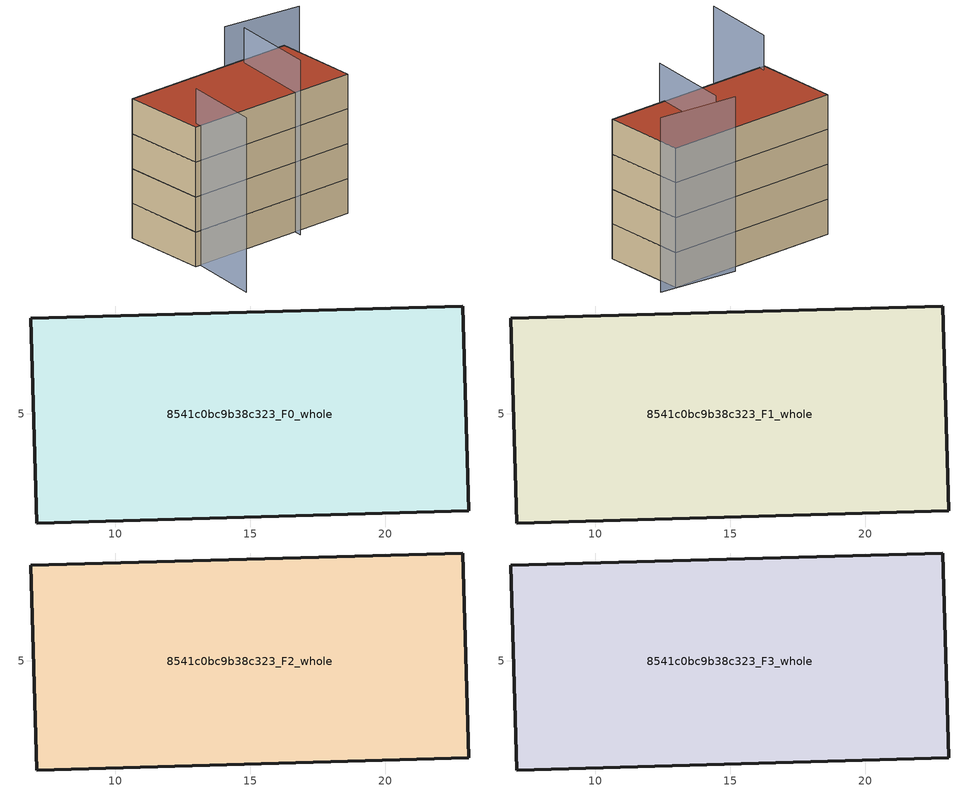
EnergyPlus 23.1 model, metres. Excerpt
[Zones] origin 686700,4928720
8541c0bc9b38c323_F0_whole
 floor ground (EU_floor_Construction): 23.09,1.42 22.88,9 6.88,8.54 7.09,0.96 z0
 wall outside (EU_wall_Construction): 6.88,8.54 22.88,9 23.09,1.42 7.09,0.96 6.88,8.54 z0:3
8541c0bc9b38c323_F1_whole
 floor to 8541c0bc9b38c323_F0_whole (EU_floor_Construction): 23.09,1.42 22.88,9 6.88,8.54 7.09,0.96 z3
 wall outside (EU_wall_Construction): 6.88,8.54 22.88,9 23.09,1.42 7.09,0.96 6.88,8.54 z3:6
8541c0bc9b38c323_F2_whole
 floor to 8541c0bc9b38c323_F1_whole (EU_floor_Construction): 23.09,1.42 22.88,9 6.88,8.54 7.09,0.96 z6
 wall outside (EU_wall_Construction): 6.88,8.54 22.88,9 23.09,1.42 7.09,0.96 6.88,8.54 z6:9
8541c0bc9b38c323_F3_whole
 floor to 8541c0bc9b38c323_F2_whole (EU_floor_Construction): 23.09,1.42 22.88,9 6.88,8.54 7.09,0.96 z9
 wall outside (EU_wall_Construction): 6.88,8.54 22.88,9 23.09,1.42 7.09,0.96 6.88,8.54 z9:12
 roof outside (EU_roof_Construction): 22.88,9 23.09,1.42 7.09,0.96 6.88,8.54 z12
shading: 6.97,-5.41 7.64,1.55 / 17.51,0.59 18.26,8.38 / 24.34,8.93 17.18,9.49 z0:15
[Building]
EU S2 Campaign: North Axis=0; Terrain=City; Solar Distribution=FullExterior
[Site:Location]
Bologna: Latitude=44.5; Longitude=11.25; Time Zone=1; Elevation=37
[SizingPeriod:WeatherFileDays]
AnnualSizingPeriod: Begin Month=1; Begin Day of Month=1; End Month=12; End Day of Month=31; Day of Week for Start Day=Monday; Use Weather File Daylight Saving Period=No; Use Weather File Rain and Snow Indicators=No
[MATERIAL]
EU_InternalMass_Material: Roughness=MediumRough; Thickness=0.1; Conductivity=1; Density=1800; Specific Heat=900; Thermal Absorptance=0.9; Solar Absorptance=0.7; Visible Absorptance=0.7
[MATERIAL:NOMASS] Roughness=MediumRough; Thermal Absorptance=0.9; Solar Absorptance=0.7; Visible Absorptance=0.7
Name | Thermal Resistance
EU_wall_NoMass | 0.937881
EU_roof_NoMass | 0.548572
EU_floor_NoMass | 0.71348
[CONSTRUCTION]
EU_wall_Construction: EU_wall_NoMass
EU_roof_Construction: EU_roof_NoMass
EU_floor_Construction: EU_floor_NoMass
EU_InternalMass_Construction: EU_InternalMass_Material
[ZONE] Type=1; Multiplier=1; Ceiling Height=autocalculate; Floor Area=autocalculate; Part of Total Floor Area=Yes
Name | Volume
8541c0bc9b38c323_F0_whole | 364.321
8541c0bc9b38c323_F1_whole; 8541c0bc9b38c323_F2_whole; 8541c0bc9b38c323_F3_whole | 364.32
[INTERNALMASS] Construction=EU_InternalMass_Construction; Surface Area=121.44
Name | Zone or ZoneList
8541c0bc9b38c323_F0_whole_EU_InternalMass | 8541c0bc9b38c323_F0_whole
8541c0bc9b38c323_F1_whole_EU_InternalMass | 8541c0bc9b38c323_F1_whole
8541c0bc9b38c323_F2_whole_EU_InternalMass | 8541c0bc9b38c323_F2_whole
8541c0bc9b38c323_F3_whole_EU_InternalMass | 8541c0bc9b38c323_F3_whole
[OTHEREQUIPMENT] Fuel Type=Electricity; Design Level Calculation Method=Watts/Area; Power per Zone Floor Area=1; Fraction Latent=0; Fraction Radiant=0; Fraction Lost=0; Carbon Dioxide Generation Rate=0; EndUse Subcategory=EU_Step8_InternalGains
Name | Zone or ZoneList or Space or SpaceList | Schedule
EU_Step8_InternalGain_8541c0bc9b38c323_F0_whole_f000 | 8541c0bc9b38c323_F0_whole | EU_Step8_GainSchedule_8541c0bc9b38c323_F0_whole_f000
EU_Step8_InternalGain_8541c0bc9b38c323_F1_whole_f000 | 8541c0bc9b38c323_F1_whole | EU_Step8_GainSchedule_8541c0bc9b38c323_F1_whole_f000
EU_Step8_InternalGain_8541c0bc9b38c323_F2_whole_f000 | 8541c0bc9b38c323_F2_whole | EU_Step8_GainSchedule_8541c0bc9b38c323_F2_whole_f000
EU_Step8_InternalGain_8541c0bc9b38c323_F3_whole_f000 | 8541c0bc9b38c323_F3_whole | EU_Step8_GainSchedule_8541c0bc9b38c323_F3_whole_f000
[ZONEVENTILATION:DESIGNFLOWRATE] Schedule=EU_AlwaysOn; Design Flow Rate Calculation Method=AirChanges/Hour; Air Changes per Hour=0.687892; Ventilation Type=Natural; Fan Pressure Rise=0; Fan Total Efficiency=1; Constant Term Coefficient=1; Temperature Term Coefficient=0; Velocity Term Coefficient=0; Velocity Squared Term Coefficient=0; Minimum Indoor Temperature=-100; Maximum Indoor Temperature=100; Delta Temperature=-100; Minimum Outdoor Temperature=-100; Maximum Outdoor Temperature=100; Maximum Wind Speed=40
Name | Zone or ZoneList or Space or SpaceList
EU_ConstantAir_8541c0bc9b38c323_F0_whole | 8541c0bc9b38c323_F0_whole
EU_ConstantAir_8541c0bc9b38c323_F1_whole | 8541c0bc9b38c323_F1_whole
EU_ConstantAir_8541c0bc9b38c323_F2_whole | 8541c0bc9b38c323_F2_whole
EU_ConstantAir_8541c0bc9b38c323_F3_whole | 8541c0bc9b38c323_F3_whole
[HVACTEMPLATE:THERMOSTAT] Constant Heating Setpoint=20; Constant Cooling Setpoint=50
EU_HeatOnly_8541c0bc9b38c323_F0_whole; EU_HeatOnly_8541c0bc9b38c323_F1_whole; EU_HeatOnly_8541c0bc9b38c323_F2_whole; EU_HeatOnly_8541c0bc9b38c323_F3_whole
[HVACTEMPLATE:ZONE:IDEALLOADSAIRSYSTEM] System Availability Schedule=EU_AlwaysOn; Maximum Heating Supply Air Temperature=50; Minimum Cooling Supply Air Temperature=13; Maximum Heating Supply Air Humidity Ratio=0.0156; Minimum Cooling Supply Air Humidity Ratio=0.0077; Heating Limit=NoLimit; Cooling Limit=NoLimit; Heating Availability Schedule=EU_AlwaysOn; Cooling Availability Schedule=EU_CoolingOff; Dehumidification Control Type=ConstantSensibleHeatRatio; Cooling Sensible Heat Ratio=0.7; Dehumidification Setpoint=60; Humidification Control Type=None; Humidification Setpoint=30; Outdoor Air Method=None; Outdoor Air Flow Rate per Person=0.00944; Outdoor Air Flow Rate per Zone Floor Area=0; Outdoor Air Flow Rate per Zone=0; Demand Controlled Ventilation Type=None; Outdoor Air Economizer Type=NoEconomizer; Heat Recovery Type=None; Sensible Heat Recovery Effectiveness=0.7; Latent Heat Recovery Effectiveness=0.65
Name | Template Thermostat
8541c0bc9b38c323_F0_whole | EU_HeatOnly_8541c0bc9b38c323_F0_whole
8541c0bc9b38c323_F1_whole | EU_HeatOnly_8541c0bc9b38c323_F1_whole
8541c0bc9b38c323_F2_whole | EU_HeatOnly_8541c0bc9b38c323_F2_whole
8541c0bc9b38c323_F3_whole | EU_HeatOnly_8541c0bc9b38c323_F3_whole
[SIZING:ZONE] Zone Cooling Design Supply Air Temperature Input Method=SupplyAirTemperature; Zone Cooling Design Supply Air Temperature=13; Zone Heating Design Supply Air Temperature Input Method=SupplyAirTemperature; Zone Heating Design Supply Air Temperature=50; Zone Cooling Design Supply Air Humidity Ratio=0.008; Zone Heating Design Supply Air Humidity Ratio=0.008; Cooling Design Air Flow Method=DesignDay; Cooling Design Air Flow Rate=0; Cooling Minimum Air Flow per Zone Floor Area=0.000762; Cooling Minimum Air Flow=0; Cooling Minimum Air Flow Fraction=0.2; Heating Design Air Flow Method=DesignDay; Heating Design Air Flow Rate=0; Heating Maximum Air Flow per Zone Floor Area=0.002032; Heating Maximum Air Flow=0.141576; Heating Maximum Air Flow Fraction=0.3; Account for Dedicated Outdoor Air System=No; Dedicated Outdoor Air System Control Strategy=NeutralSupplyAir; Dedicated Outdoor Air Low Setpoint Temperature for Design=autosize; Dedicated Outdoor Air High Setpoint Temperature for Design=autosize; Zone Load Sizing Method=Sensible Load Only No Latent Load; Zone Latent Cooling Design Supply Air Humidity Ratio Input Method=HumidityRatioDifference; Zone Cooling Design Supply Air Humidity Ratio Difference=0.005; Zone Latent Heating Design Supply Air Humidity Ratio Input Method=HumidityRatioDifference; Zone Humidification Design Supply Air Humidity Ratio Difference=0.005
8541c0bc9b38c323_F0_whole; 8541c0bc9b38c323_F1_whole; 8541c0bc9b38c323_F2_whole; 8541c0bc9b38c323_F3_whole
[SCHEDULE:CONSTANT]
Name | Hourly Value
EU_AlwaysOn | 1
EU_CoolingOff | 0
[SCHEDULE:FILE] Column Number=1; Rows to Skip at Top=0; Number of Hours of Data=8760; Column Separator=Comma; Interpolate to Timestep=No; Minutes per Item=60; Adjust Schedule for Daylight Savings=Yes
Name | File
EU_Step8_GainSchedule_8541c0bc9b38c323_F0_whole_f000 | ../../schedules/8541c0bc9b38c323/8541c0bc9b38c323_F0_whole_f000_gain.csv
EU_Step8_GainSchedule_8541c0bc9b38c323_F1_whole_f000 | ../../schedules/8541c0bc9b38c323/8541c0bc9b38c323_F1_whole_f000_gain.csv
EU_Step8_GainSchedule_8541c0bc9b38c323_F2_whole_f000 | ../../schedules/8541c0bc9b38c323/8541c0bc9b38c323_F2_whole_f000_gain.csv
EU_Step8_GainSchedule_8541c0bc9b38c323_F3_whole_f000 | ../../schedules/8541c0bc9b38c323/8541c0bc9b38c323_F3_whole_f000_gain.csv
